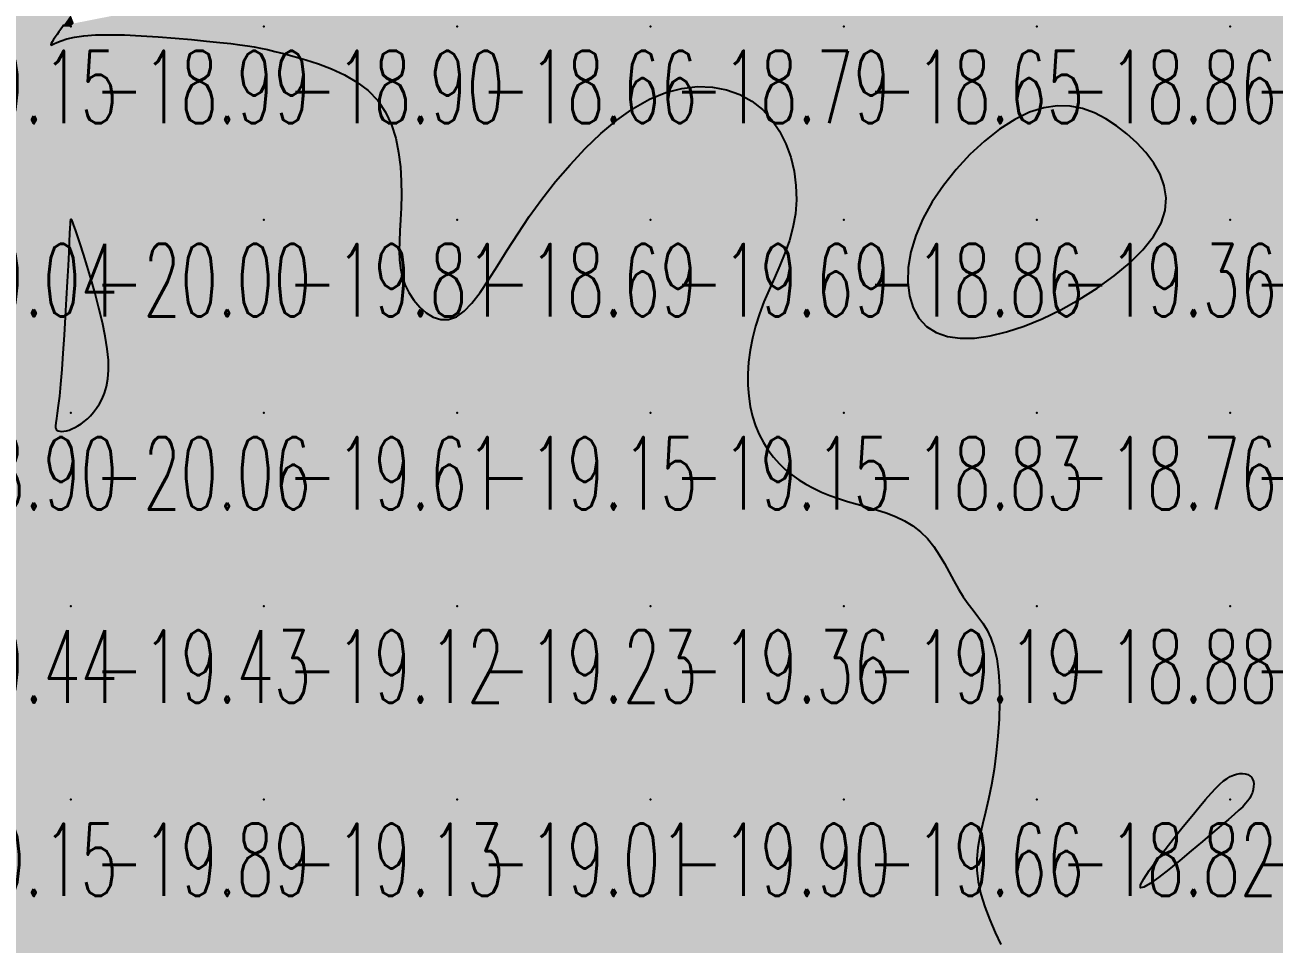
# Model space of a CAD drawing. Header units: millimetres. Extents: x 88261 to 90953, y 390274 to 392322.
# Drawn here: x 89507.9 to 89572.5, y 390549.8 to 390597.3 of the extents above; entities that cross this region are included whole.
import ezdxf
from ezdxf.enums import TextEntityAlignment as Align

# ---------------------------------------------------------------- set-up
doc = ezdxf.new("R2010")
doc.units = ezdxf.units.MM
doc.header["$LTSCALE"] = 25
for name, color, linetype in [('CN_03_00', 7, 'Continuous'), ('CN_04_00', 242, 'Continuous'), ('COTEAlt', 7, 'Continuous'), ('TN_COLORIAGE', 7, 'Continuous')]:
    doc.layers.add(name, color=color, linetype=linetype)
doc.styles.add('Simplex 1.0', font='Simplex.shx', dxfattribs={"width": 0.99, "height": 2.5})
doc.styles.get("Standard").update_dxf_attribs({"font": 'times.ttf'})

# ---------------------------------------------------------------- blocks, each defined once
blk = doc.blocks.new('COTE')
at = {"color": 0}
blk.add_point((0, 0), dxfattribs=at)
at = {"layer": 'COTEAlt'}
blk.add_attdef('ALT', text='', height=3.75, dxfattribs=at).set_placement((1.25, -1.25), align=Align.TOP_LEFT)

msp = doc.modelspace()

# ---------------------------------------------------------------- linework, layer by layer
at = {"layer": 'CN_03_00', "elevation": -19, "flags": 128}
msp.add_lwpolyline([(89509.893, 390597.326), (89509.817, 390597.22), (89509.732, 390597.101), (89509.64, 390596.969), (89509.544, 390596.832), (89509.45, 390596.696), (89509.366, 390596.568), (89509.295, 390596.455), (89509.245, 390596.365), (89509.222, 390596.304), (89509.23, 390596.28), (89509.277, 390596.296), (89509.372, 390596.345), (89509.525, 390596.419), (89509.747, 390596.507), (89510.047, 390596.599), (89510.437, 390596.686), (89510.925, 390596.758), (89511.523, 390596.804), (89512.233, 390596.818), (89513.032, 390596.803), (89513.889, 390596.765), (89514.772, 390596.709), (89515.652, 390596.641), (89516.497, 390596.566), (89517.277, 390596.49), (89517.961, 390596.419), (89518.527, 390596.357), (89518.993, 390596.301), (89519.389, 390596.246), (89519.74, 390596.189), (89520.076, 390596.123), (89520.424, 390596.046), (89520.811, 390595.952), (89521.266, 390595.837), (89521.807, 390595.696), (89522.418, 390595.522), (89523.074, 390595.309), (89523.75, 390595.049), (89524.42, 390594.736), (89525.058, 390594.362), (89525.641, 390593.922), (89526.141, 390593.407), (89526.541, 390592.814), (89526.846, 390592.158), (89527.068, 390591.456), (89527.219, 390590.724), (89527.309, 390589.981), (89527.353, 390589.242), (89527.36, 390588.527), (89527.344, 390587.851), (89527.314, 390587.229), (89527.282, 390586.658), (89527.257, 390586.129), (89527.247, 390585.636), (89527.261, 390585.172), (89527.31, 390584.73), (89527.402, 390584.303), (89527.546, 390583.883), (89527.749, 390583.469), (89528.005, 390583.074), (89528.307, 390582.718), (89528.645, 390582.422), (89529.013, 390582.204), (89529.4, 390582.084), (89529.801, 390582.082), (89530.205, 390582.217), (89530.608, 390582.502), (89531.014, 390582.927), (89531.433, 390583.473), (89531.871, 390584.122), (89532.337, 390584.858), (89532.838, 390585.663), (89533.384, 390586.518), (89533.98, 390587.407), (89534.634, 390588.311), (89535.338, 390589.212), (89536.087, 390590.091), (89536.871, 390590.928), (89537.683, 390591.704), (89538.514, 390592.401), (89539.357, 390592.998), (89540.203, 390593.478), (89541.045, 390593.825), (89541.874, 390594.041), (89542.68, 390594.132), (89543.455, 390594.106), (89544.188, 390593.967), (89544.871, 390593.723), (89545.495, 390593.379), (89546.051, 390592.943), (89546.531, 390592.42), (89546.933, 390591.826), (89547.259, 390591.173), (89547.508, 390590.476), (89547.682, 390589.751), (89547.779, 390589.01), (89547.801, 390588.27), (89547.749, 390587.543), (89547.624, 390586.841), (89547.439, 390586.164), (89547.209, 390585.507), (89546.948, 390584.865), (89546.67, 390584.234), (89546.391, 390583.61), (89546.124, 390582.989), (89545.885, 390582.367), (89545.685, 390581.739), (89545.526, 390581.111), (89545.408, 390580.485), (89545.33, 390579.868), (89545.293, 390579.263), (89545.295, 390578.675), (89545.336, 390578.108), (89545.416, 390577.568), (89545.534, 390577.058), (89545.688, 390576.578), (89545.876, 390576.128), (89546.094, 390575.707), (89546.341, 390575.316), (89546.614, 390574.954), (89546.911, 390574.62), (89547.229, 390574.313), (89547.566, 390574.034), (89547.922, 390573.78), (89548.296, 390573.549), (89548.69, 390573.339), (89549.102, 390573.147), (89549.534, 390572.971), (89549.985, 390572.809), (89550.454, 390572.659), (89550.942, 390572.516), (89551.441, 390572.375), (89551.944, 390572.227), (89552.442, 390572.064), (89552.927, 390571.877), (89553.392, 390571.659), (89553.829, 390571.401), (89554.229, 390571.095), (89554.587, 390570.736), (89554.908, 390570.334), (89555.198, 390569.902), (89555.466, 390569.451), (89555.716, 390568.994), (89555.957, 390568.545), (89556.196, 390568.115), (89556.439, 390567.717), (89556.691, 390567.359), (89556.947, 390567.026), (89557.2, 390566.701), (89557.444, 390566.363), (89557.67, 390565.995), (89557.873, 390565.577), (89558.043, 390565.089), (89558.176, 390564.515), (89558.265, 390563.84), (89558.311, 390563.081), (89558.319, 390562.259), (89558.292, 390561.397), (89558.232, 390560.518), (89558.144, 390559.642), (89558.031, 390558.792), (89557.895, 390557.99), (89557.743, 390557.253), (89557.585, 390556.574), (89557.433, 390555.938), (89557.3, 390555.334), (89557.198, 390554.748), (89557.141, 390554.167), (89557.139, 390553.578), (89557.205, 390552.968), (89557.348, 390552.328), (89557.555, 390551.669), (89557.807, 390551.005), (89558.088, 390550.35), (89558.38, 390549.72)], dxfattribs=at)
for points in [[(89555.027, 390581.4), (89555.614, 390581.199), (89556.282, 390581.106), (89557.023, 390581.118), (89557.826, 390581.229), (89558.683, 390581.436), (89559.584, 390581.733), (89560.521, 390582.116), (89561.479, 390582.579), (89562.437, 390583.111), (89563.367, 390583.699), (89564.243, 390584.331), (89565.038, 390584.995), (89565.726, 390585.678), (89566.281, 390586.369), (89566.675, 390587.055), (89566.89, 390587.726), (89566.939, 390588.376), (89566.843, 390589.002), (89566.622, 390589.603), (89566.298, 390590.174), (89565.89, 390590.713), (89565.419, 390591.216), (89564.907, 390591.682), (89564.37, 390592.104), (89563.81, 390592.472), (89563.226, 390592.772), (89562.615, 390592.991), (89561.976, 390593.117), (89561.306, 390593.136), (89560.605, 390593.035), (89559.87, 390592.801), (89559.104, 390592.425), (89558.321, 390591.923), (89557.54, 390591.312), (89556.782, 390590.612), (89556.064, 390589.841), (89555.407, 390589.019), (89554.829, 390588.164), (89554.349, 390587.295), (89553.983, 390586.431), (89553.732, 390585.586), (89553.595, 390584.774), (89553.569, 390584.01), (89553.651, 390583.309), (89553.841, 390582.683), (89554.135, 390582.147), (89554.531, 390581.716), (89555.027, 390581.4)], [(89568.816, 390555.055), (89568.24, 390554.569), (89567.647, 390554.075), (89567.071, 390553.608), (89566.545, 390553.2), (89566.104, 390552.884), (89565.782, 390552.694), (89565.612, 390552.663), (89565.617, 390552.813), (89565.778, 390553.121), (89566.064, 390553.553), (89566.442, 390554.074), (89566.883, 390554.652), (89567.354, 390555.25), (89567.825, 390555.836), (89568.266, 390556.375), (89568.65, 390556.84), (89568.98, 390557.231), (89569.263, 390557.555), (89569.507, 390557.819), (89569.721, 390558.032), (89569.911, 390558.198), (89570.087, 390558.327), (89570.255, 390558.425), (89570.421, 390558.498), (89570.586, 390558.547), (89570.745, 390558.574), (89570.895, 390558.578), (89571.033, 390558.56), (89571.157, 390558.522), (89571.263, 390558.462), (89571.348, 390558.382), (89571.41, 390558.283), (89571.449, 390558.167), (89571.467, 390558.037), (89571.463, 390557.898), (89571.44, 390557.752), (89571.398, 390557.603), (89571.338, 390557.453), (89571.261, 390557.306), (89571.168, 390557.164), (89571.049, 390557.017), (89570.898, 390556.857), (89570.705, 390556.673), (89570.461, 390556.456), (89570.158, 390556.194), (89569.788, 390555.879), (89569.341, 390555.5), (89568.816, 390555.055)]]:
    msp.add_lwpolyline(points, close=True, dxfattribs=at)
at = {"layer": 'CN_04_00', "elevation": -20, "flags": 128}
msp.add_lwpolyline([(89510.466, 390576.482), (89510.623, 390576.569), (89510.784, 390576.673), (89510.946, 390576.795), (89511.109, 390576.937), (89511.272, 390577.098), (89511.432, 390577.281), (89511.588, 390577.485), (89511.739, 390577.714), (89511.878, 390577.973), (89512.001, 390578.269), (89512.1, 390578.609), (89512.17, 390579), (89512.205, 390579.449), (89512.198, 390579.964), (89512.143, 390580.551), (89512.038, 390581.211), (89511.89, 390581.926), (89511.711, 390582.671), (89511.511, 390583.422), (89511.303, 390584.153), (89511.096, 390584.841), (89510.903, 390585.46), (89510.734, 390585.987), (89510.598, 390586.403), (89510.493, 390586.716), (89510.415, 390586.94), (89510.36, 390587.092), (89510.323, 390587.184), (89510.3, 390587.233), (89510.287, 390587.251), (89510.279, 390587.255), (89510.273, 390587.256), (89510.268, 390587.257), (89510.263, 390587.258), (89510.259, 390587.258), (89510.256, 390587.258), (89510.253, 390587.258), (89510.251, 390587.257), (89510.248, 390587.256), (89510.246, 390587.255), (89510.243, 390587.253), (89510.241, 390587.251), (89510.239, 390587.249), (89510.236, 390587.247), (89510.235, 390587.245), (89510.233, 390587.242), (89510.232, 390587.24), (89510.23, 390587.234), (89510.229, 390587.209), (89510.225, 390587.145), (89510.219, 390587.023), (89510.208, 390586.822), (89510.193, 390586.525), (89510.172, 390586.111), (89510.144, 390585.56), (89510.108, 390584.864), (89510.065, 390584.048), (89510.016, 390583.151), (89509.963, 390582.21), (89509.905, 390581.26), (89509.845, 390580.34), (89509.784, 390579.486), (89509.722, 390578.735), (89509.661, 390578.116), (89509.604, 390577.622), (89509.552, 390577.236), (89509.51, 390576.945), (89509.48, 390576.731), (89509.465, 390576.58), (89509.467, 390576.476), (89509.489, 390576.404), (89509.534, 390576.35), (89509.599, 390576.312), (89509.684, 390576.289), (89509.785, 390576.283), (89509.9, 390576.292), (89510.028, 390576.316), (89510.167, 390576.356), (89510.313, 390576.411), (89510.466, 390576.482)], close=True, dxfattribs=at)
at = {"layer": 'TN_COLORIAGE', "color": 213}
for points in [[(89500.249, 390597.239, -19), (89509.83, 390597.239, -19), (89510.249, 390607.239, -19), (89510.249, 390597.83, -19)], [(89500.249, 390597.239, -19), (89500.249, 390603.219, -19), (89510.249, 390607.239, -19), (89505.16, 390607.239, -19)], [(89500.249, 390597.239, -19), (89509.83, 390597.239, -19), (89500.249, 390587.239, -19), (89508.825, 390595.816, -19)], [(89510.227, 390587.239, -19), (89510.249, 390587.26, -19), (89500.249, 390587.239, -19), (89510.249, 390597.175, -19)], [(89510.249, 390597.175, -19.039), (89508.825, 390595.816, -19.039), (89500.249, 390587.239, -19.039)], [(89510.249, 390587.26, -19), (89510.249, 390597.175, -19), (89510.267, 390587.258, -19), (89519.317, 390596.307, -19)], [(89510.355, 390587.239, -19), (89510.267, 390587.258, -19), (89520.249, 390587.239, -19), (89519.317, 390596.307, -19)], [(89519.317, 390596.307, -19.81), (89520.249, 390596.111, -19.81), (89520.249, 390587.239, -19.81)], [(89527.282, 390594.272, -19.81), (89520.249, 390596.111, -19.81), (89520.249, 390587.239, -19.81)], [(89533.346, 390587.239, -19.693), (89540.249, 390594.94, -19.693), (89540.249, 390587.239, -19.693)], [(89546.878, 390593.869, -19.693), (89540.249, 390594.94, -19.693), (89540.249, 390587.239, -19.693)], [(89527.282, 390594.272, -19.81), (89527.473, 390587.239, -19.81), (89520.249, 390587.239, -19.81)], [(89560.249, 390594.36, -19.358), (89553.096, 390587.239, -19.358), (89560.249, 390587.239, -19.358)], [(89565.132, 390592.122, -19.358), (89560.249, 390594.36, -19.358), (89560.249, 390587.239, -19.358)], [(89546.878, 390593.869, -19.693), (89548.544, 390587.239, -19.693), (89540.249, 390587.239, -19.693)], [(89565.132, 390592.122, -19.358), (89568.667, 390587.239, -19.358), (89560.249, 390587.239, -19.358)], [(89510.227, 390587.239, -19), (89510.23, 390587.221, -19), (89500.249, 390587.239, -19), (89501.192, 390578.182, -19)], [(89510.23, 390587.221, -19), (89509.715, 390577.239, -19), (89501.192, 390578.182, -19), (89501.143, 390577.239, -19)], [(89510.355, 390587.239, -19.81), (89512.715, 390579.706, -19.81), (89520.249, 390587.239, -19.81)], [(89512.715, 390579.706, -19.615), (89511.641, 390577.239, -19.615), (89520.249, 390587.239, -19.615), (89520.249, 390577.239, -19.615)], [(89520.249, 390587.239, -19), (89527.473, 390587.239, -19), (89520.249, 390577.239, -19), (89526.888, 390583.879, -19)], [(89540.249, 390587.239, -19), (89533.346, 390587.239, -19), (89530.249, 390577.239, -19), (89530.249, 390580.546, -19)], [(89530.249, 390577.239, -19.693), (89540.249, 390577.239, -19.693), (89540.249, 390587.239, -19.693)], [(89540.249, 390587.239, -19), (89548.544, 390587.239, -19), (89540.249, 390577.239, -19), (89545.439, 390582.43, -19)], [(89553.461, 390580.451, -19.358), (89553.096, 390587.239, -19.358), (89560.249, 390587.239, -19.358)], [(89560.249, 390581.252, -19.358), (89553.461, 390580.451, -19.358), (89560.249, 390587.239, -19.358)], [(89560.249, 390581.252, -19.358), (89568.667, 390587.239, -19.358), (89560.249, 390587.239, -19.358)], [(89520.249, 390577.239, -19), (89526.888, 390583.879, -19), (89530.249, 390577.239, -19), (89530.249, 390580.546, -19)], [(89545.007, 390577.239, -19.154), (89545.439, 390582.43, -19.154), (89540.249, 390577.239, -19.154)], [(89509.243, 390576.233, -19), (89509.715, 390577.239, -19), (89500.249, 390567.239, -19), (89501.143, 390577.239, -19)], [(89511.641, 390577.239, -19.433), (89510.249, 390576.249, -19.433), (89520.249, 390577.239, -19.433), (89510.249, 390567.239, -19.433)], [(89510.249, 390567.239, -19.615), (89520.249, 390567.239, -19.615), (89520.249, 390577.239, -19.615)], [(89520.249, 390577.239, -19.154), (89520.249, 390567.239, -19.154), (89530.249, 390577.239, -19.154)], [(89520.249, 390567.239, -19.154), (89530.249, 390567.239, -19.154), (89530.249, 390577.239, -19.154)], [(89530.249, 390577.239, -19.154), (89530.249, 390567.239, -19.154), (89540.249, 390577.239, -19.154)], [(89530.249, 390567.239, -19.154), (89540.249, 390567.239, -19.154), (89540.249, 390577.239, -19.154)], [(89540.249, 390567.239, -19), (89547.03, 390574.02, -19), (89540.249, 390577.239, -19), (89545.007, 390577.239, -19)], [(89509.243, 390576.233, -19.433), (89510.249, 390576.249, -19.433), (89500.249, 390567.239, -19.433), (89510.249, 390567.239, -19.433)], [(89540.249, 390567.239, -19), (89547.03, 390574.02, -19), (89550.249, 390567.239, -19), (89550.249, 390572.56, -19)], [(89554.702, 390571.692, -19.193), (89550.249, 390572.56, -19.193), (89550.249, 390567.239, -19.193)], [(89554.702, 390571.692, -19.193), (89556.317, 390567.239, -19.193), (89550.249, 390567.239, -19.193)], [(89500.249, 390559.383, -19.433), (89502.363, 390559.354, -19.433), (89500.249, 390567.239, -19.433), (89510.249, 390567.239, -19.433)], [(89505.984, 390557.239, -19.433), (89502.363, 390559.354, -19.433), (89510.249, 390557.239, -19.433), (89510.249, 390567.239, -19.433)], [(89510.249, 390567.239, -19.122), (89510.249, 390557.239, -19.122), (89520.249, 390567.239, -19.122)], [(89510.249, 390557.239, -19.122), (89520.249, 390557.239, -19.122), (89520.249, 390567.239, -19.122)], [(89520.249, 390567.239, -19.23), (89520.249, 390557.239, -19.23), (89530.249, 390567.239, -19.23)], [(89520.249, 390557.239, -19.23), (89530.249, 390557.239, -19.23), (89530.249, 390567.239, -19.23)], [(89530.249, 390557.239, -19.357), (89540.249, 390557.239, -19.357), (89540.249, 390567.239, -19.357)], [(89530.249, 390567.239, -19.357), (89530.249, 390557.239, -19.357), (89540.249, 390567.239, -19.357)], [(89540.249, 390557.239, -19.193), (89550.249, 390557.239, -19.193), (89550.249, 390567.239, -19.193)], [(89540.249, 390567.239, -19.193), (89540.249, 390557.239, -19.193), (89550.249, 390567.239, -19.193)], [(89550.249, 390557.239, -19), (89558.662, 390565.652, -19), (89550.249, 390567.239, -19), (89556.317, 390567.239, -19)], [(89558.092, 390557.239, -19.662), (89558.662, 390565.652, -19.662), (89550.249, 390557.239, -19.662)], [(89568.93, 390557.239, -19.028), (89570.249, 390558.679, -19.028), (89570.249, 390557.239, -19.028)], [(89571.603, 390558.593, -19.028), (89570.249, 390558.679, -19.028), (89570.249, 390557.239, -19.028)], [(89571.429, 390557.239, -19.028), (89571.603, 390558.593, -19.028), (89570.249, 390557.239, -19.028)], [(89505.984, 390557.239, -19.887), (89506.938, 390553.929, -19.887), (89510.249, 390557.239, -19.887)], [(89506.938, 390553.929, -19.855), (89506.365, 390547.239, -19.855), (89510.249, 390557.239, -19.855), (89510.249, 390547.239, -19.855)], [(89510.249, 390557.239, -19.126), (89510.249, 390547.239, -19.126), (89520.249, 390557.239, -19.126)], [(89510.249, 390547.239, -19.126), (89520.249, 390547.239, -19.126), (89520.249, 390557.239, -19.126)], [(89520.249, 390557.239, -19.009), (89520.249, 390547.239, -19.009), (89530.249, 390557.239, -19.009)], [(89520.249, 390547.239, -19.009), (89530.249, 390547.239, -19.009), (89530.249, 390557.239, -19.009)], [(89530.249, 390557.239, -19.904), (89530.249, 390547.239, -19.904), (89540.249, 390557.239, -19.904)], [(89530.249, 390547.239, -19.904), (89540.249, 390547.239, -19.904), (89540.249, 390557.239, -19.904)], [(89540.249, 390557.239, -19.662), (89540.249, 390547.239, -19.662), (89550.249, 390557.239, -19.662)], [(89540.249, 390547.239, -19.662), (89550.249, 390547.239, -19.662), (89550.249, 390557.239, -19.662)], [(89550.249, 390557.239, -19), (89558.092, 390557.239, -19), (89550.249, 390547.239, -19), (89556.341, 390553.332, -19)], [(89568.93, 390557.239, -19.028), (89563.623, 390550.613, -19.028), (89570.249, 390557.239, -19.028)], [(89570.249, 390556.287, -19.028), (89563.623, 390550.613, -19.028), (89570.249, 390557.239, -19.028)], [(89570.249, 390556.287, -19.028), (89571.429, 390557.239, -19.028), (89570.249, 390557.239, -19.028)], [(89556.341, 390553.332, -19.284), (89559.776, 390547.239, -19.284), (89550.249, 390547.239, -19.284)]]:
    msp.add_solid(points, dxfattribs=at)
at = {"layer": 'TN_COLORIAGE', "color": 203}
for points in [[(89530.249, 390597.239, -18.833), (89540.249, 390597.239, -18.833), (89540.249, 390607.239, -18.833)], [(89534.291, 390607.239, -18.658), (89530.249, 390604.749, -18.658), (89540.249, 390607.239, -18.658), (89530.249, 390597.239, -18.658)], [(89540.249, 390607.239, -18.645), (89540.249, 390597.239, -18.645), (89550.249, 390607.239, -18.645)], [(89540.249, 390597.239, -18.645), (89550.249, 390597.239, -18.645), (89550.249, 390607.239, -18.645)], [(89550.249, 390607.239, -18.406), (89550.249, 390597.239, -18.406), (89560.249, 390607.239, -18.406)], [(89550.249, 390597.239, -18.406), (89560.249, 390597.239, -18.406), (89560.249, 390607.239, -18.406)], [(89560.249, 390607.239, -18.385), (89560.249, 390597.239, -18.385), (89570.249, 390607.239, -18.385)], [(89560.249, 390597.239, -18.385), (89570.249, 390597.239, -18.385), (89570.249, 390607.239, -18.385)], [(89570.249, 390607.239, -18.201), (89570.249, 390597.239, -18.201), (89580.249, 390607.239, -18.201)], [(89570.249, 390597.239, -18.201), (89580.249, 390597.239, -18.201), (89580.249, 390607.239, -18.201)], [(89525.012, 390602.002, -18.658), (89530.249, 390604.749, -18.658), (89520.249, 390597.239, -18.658), (89530.249, 390597.239, -18.658)], [(89525.012, 390602.002, -18.897), (89520.249, 390599.341, -18.897), (89520.249, 390597.239, -18.897)], [(89510.413, 390597.403, -18.897), (89520.249, 390599.341, -18.897), (89510.249, 390597.239, -18.897), (89520.249, 390597.239, -18.897)], [(89510.249, 390597.83, -18.994), (89509.83, 390597.239, -18.994), (89510.249, 390597.239, -18.994)], [(89510.249, 390597.83, -18.994), (89510.413, 390597.403, -18.994), (89510.249, 390597.239, -18.994)], [(89508.825, 390595.816, -18.994), (89510.249, 390597.175, -18.994), (89510.249, 390597.239, -18.994)], [(89508.825, 390595.816, -18.994), (89509.83, 390597.239, -18.994), (89510.249, 390597.239, -18.994)], [(89510.249, 390597.175, -18.897), (89519.317, 390596.307, -18.897), (89510.249, 390597.239, -18.897), (89520.249, 390597.239, -18.897)], [(89520.249, 390596.111, -18.897), (89519.317, 390596.307, -18.897), (89520.249, 390597.239, -18.897)], [(89520.249, 390596.111, -18.658), (89527.282, 390594.272, -18.658), (89520.249, 390597.239, -18.658), (89530.249, 390597.239, -18.658)], [(89527.473, 390587.239, -18.658), (89527.282, 390594.272, -18.658), (89530.249, 390587.239, -18.658), (89530.249, 390597.239, -18.658)], [(89530.249, 390597.239, -18.793), (89530.249, 390587.239, -18.793), (89540.249, 390597.239, -18.793)], [(89540.249, 390594.94, -18.689), (89533.346, 390587.239, -18.689), (89540.249, 390597.239, -18.689), (89530.249, 390587.239, -18.689)], [(89540.249, 390594.94, -18.647), (89546.878, 390593.869, -18.647), (89540.249, 390597.239, -18.647), (89550.249, 390597.239, -18.647)], [(89548.544, 390587.239, -18.647), (89546.878, 390593.869, -18.647), (89550.249, 390587.239, -18.647), (89550.249, 390597.239, -18.647)], [(89553.096, 390587.239, -18.855), (89560.249, 390594.36, -18.855), (89550.249, 390587.239, -18.855), (89560.249, 390597.239, -18.855)], [(89550.249, 390597.239, -18.855), (89550.249, 390587.239, -18.855), (89560.249, 390597.239, -18.855)], [(89560.249, 390594.36, -18.625), (89565.132, 390592.122, -18.625), (89560.249, 390597.239, -18.625), (89570.249, 390597.239, -18.625)], [(89568.667, 390587.239, -18.625), (89565.132, 390592.122, -18.625), (89570.249, 390587.239, -18.625), (89570.249, 390597.239, -18.625)], [(89570.249, 390597.239, -18.52), (89570.249, 390587.239, -18.52), (89580.249, 390597.239, -18.52)], [(89570.249, 390587.239, -18.52), (89580.249, 390587.239, -18.52), (89580.249, 390597.239, -18.52)], [(89526.888, 390583.879, -18.689), (89527.473, 390587.239, -18.689), (89530.249, 390587.239, -18.689)], [(89530.249, 390580.546, -18.689), (89526.888, 390583.879, -18.689), (89530.249, 390587.239, -18.689)], [(89530.249, 390580.546, -18.689), (89533.346, 390587.239, -18.689), (89530.249, 390587.239, -18.689)], [(89545.439, 390582.43, -18.831), (89545.007, 390577.239, -18.831), (89550.249, 390587.239, -18.831), (89550.249, 390577.239, -18.831)], [(89545.439, 390582.43, -18.857), (89548.544, 390587.239, -18.857), (89550.249, 390587.239, -18.857)], [(89553.096, 390587.239, -18.831), (89553.461, 390580.451, -18.831), (89550.249, 390587.239, -18.831), (89550.249, 390577.239, -18.831)], [(89560.249, 390577.239, -18.933), (89570.249, 390577.239, -18.933), (89570.249, 390587.239, -18.933)], [(89568.667, 390587.239, -18.76), (89560.249, 390581.252, -18.76), (89570.249, 390587.239, -18.76), (89560.249, 390577.239, -18.76)], [(89570.249, 390587.239, -18.48), (89570.249, 390577.239, -18.48), (89580.249, 390587.239, -18.48)], [(89570.249, 390577.239, -18.48), (89580.249, 390577.239, -18.48), (89580.249, 390587.239, -18.48)], [(89553.461, 390580.451, -18.76), (89560.249, 390581.252, -18.76), (89550.249, 390577.239, -18.76), (89560.249, 390577.239, -18.76)], [(89545.007, 390577.239, -18.831), (89547.03, 390574.02, -18.831), (89550.249, 390577.239, -18.831)], [(89550.249, 390572.56, -18.831), (89547.03, 390574.02, -18.831), (89550.249, 390577.239, -18.831)], [(89550.249, 390572.56, -18.76), (89554.702, 390571.692, -18.76), (89550.249, 390577.239, -18.76), (89560.249, 390577.239, -18.76)], [(89556.317, 390567.239, -18.76), (89554.702, 390571.692, -18.76), (89560.249, 390567.239, -18.76), (89560.249, 390577.239, -18.76)], [(89560.249, 390577.239, -18.669), (89560.249, 390567.239, -18.669), (89570.249, 390577.239, -18.669)], [(89560.249, 390567.239, -18.669), (89570.249, 390567.239, -18.669), (89570.249, 390577.239, -18.669)], [(89570.249, 390567.239, -18.331), (89580.249, 390567.239, -18.331), (89580.249, 390577.239, -18.331)], [(89570.249, 390577.239, -18.331), (89570.249, 390567.239, -18.331), (89580.249, 390577.239, -18.331)], [(89556.317, 390567.239, -18.875), (89558.662, 390565.652, -18.875), (89560.249, 390567.239, -18.875)], [(89558.662, 390565.652, -18.818), (89558.092, 390557.239, -18.818), (89560.249, 390567.239, -18.818), (89560.249, 390557.239, -18.818)], [(89570.249, 390558.679, -18.818), (89568.93, 390557.239, -18.818), (89570.249, 390567.239, -18.818), (89560.249, 390557.239, -18.818)], [(89560.249, 390567.239, -18.836), (89560.249, 390557.239, -18.836), (89570.249, 390567.239, -18.836)], [(89570.249, 390558.679, -18.824), (89571.603, 390558.593, -18.824), (89570.249, 390567.239, -18.824), (89580.249, 390567.239, -18.824)], [(89571.603, 390558.593, -18.794), (89571.429, 390557.239, -18.794), (89580.249, 390567.239, -18.794), (89580.249, 390557.239, -18.794)], [(89556.341, 390553.332, -18.818), (89558.092, 390557.239, -18.818), (89560.249, 390557.239, -18.818)], [(89559.776, 390547.239, -18.818), (89556.341, 390553.332, -18.818), (89560.249, 390547.239, -18.818), (89560.249, 390557.239, -18.818)], [(89563.623, 390550.613, -18.818), (89568.93, 390557.239, -18.818), (89560.249, 390547.239, -18.818), (89560.249, 390557.239, -18.818)], [(89571.429, 390557.239, -18.738), (89570.249, 390556.287, -18.738), (89580.249, 390557.239, -18.738), (89570.249, 390547.239, -18.738)], [(89570.249, 390547.239, -18.794), (89580.249, 390547.239, -18.794), (89580.249, 390557.239, -18.794)], [(89563.623, 390550.613, -18.738), (89570.249, 390556.287, -18.738), (89560.249, 390547.239, -18.738), (89570.249, 390547.239, -18.738)]]:
    msp.add_solid(points, dxfattribs=at)
at = {"layer": 'TN_COLORIAGE', "color": 223}
for points in [[(89510.249, 390577.239, -20), (89509.715, 390577.239, -20), (89510.249, 390587.239, -20), (89510.23, 390587.221, -20)], [(89510.249, 390587.26, -20.002), (89510.227, 390587.239, -20.002), (89510.249, 390587.239, -20.002)], [(89510.23, 390587.221, -20.002), (89510.227, 390587.239, -20.002), (89510.249, 390587.239, -20.002)], [(89510.267, 390587.258, -20.002), (89510.249, 390587.26, -20.002), (89510.249, 390587.239, -20.002)], [(89510.267, 390587.258, -20.002), (89510.355, 390587.239, -20.002), (89510.249, 390587.239, -20.002)], [(89510.249, 390577.239, -20), (89512.715, 390579.706, -20), (89510.249, 390587.239, -20), (89510.355, 390587.239, -20)], [(89511.641, 390577.239, -20.062), (89512.715, 390579.706, -20.062), (89510.249, 390577.239, -20.062)], [(89509.715, 390577.239, -20.062), (89509.243, 390576.233, -20.062), (89510.249, 390577.239, -20.062)], [(89510.249, 390576.249, -20.062), (89509.243, 390576.233, -20.062), (89510.249, 390577.239, -20.062)], [(89510.249, 390576.249, -20.062), (89511.641, 390577.239, -20.062), (89510.249, 390577.239, -20.062)]]:
    msp.add_solid(points, dxfattribs=at)

# ---------------------------------------------------------------- block references
at = {"layer": 'COTEAlt'}
ref = msp.add_blockref('COTE', (89500.249, 390597.239), dxfattribs=at)
ref.add_attrib('ALT', '-19.15', dxfattribs={"height": 3.75, "style": 'Simplex 1.0', "width": 0.6}).set_placement((89501.499, 390595.989), align=Align.TOP_LEFT)
ref = msp.add_blockref('COTE', (89510.249, 390597.239), dxfattribs=at)
ref.add_attrib('ALT', '-18.99', dxfattribs={"height": 3.75, "style": 'Simplex 1.0', "width": 0.6}).set_placement((89511.499, 390595.989), align=Align.TOP_LEFT)
ref = msp.add_blockref('COTE', (89520.249, 390597.239), dxfattribs=at)
ref.add_attrib('ALT', '-18.90', dxfattribs={"height": 3.75, "style": 'Simplex 1.0', "width": 0.6}).set_placement((89521.499, 390595.989), align=Align.TOP_LEFT)
ref = msp.add_blockref('COTE', (89530.249, 390597.239), dxfattribs=at)
ref.add_attrib('ALT', '-18.66', dxfattribs={"height": 3.75, "style": 'Simplex 1.0', "width": 0.6}).set_placement((89531.499, 390595.989), align=Align.TOP_LEFT)
ref = msp.add_blockref('COTE', (89540.249, 390597.239), dxfattribs=at)
ref.add_attrib('ALT', '-18.79', dxfattribs={"height": 3.75, "style": 'Simplex 1.0', "width": 0.6}).set_placement((89541.499, 390595.989), align=Align.TOP_LEFT)
ref = msp.add_blockref('COTE', (89550.249, 390597.239), dxfattribs=at)
ref.add_attrib('ALT', '-18.65', dxfattribs={"height": 3.75, "style": 'Simplex 1.0', "width": 0.6}).set_placement((89551.499, 390595.989), align=Align.TOP_LEFT)
ref = msp.add_blockref('COTE', (89560.249, 390597.239), dxfattribs=at)
ref.add_attrib('ALT', '-18.86', dxfattribs={"height": 3.75, "style": 'Simplex 1.0', "width": 0.6}).set_placement((89561.499, 390595.989), align=Align.TOP_LEFT)
ref = msp.add_blockref('COTE', (89570.249, 390597.239), dxfattribs=at)
ref.add_attrib('ALT', '-18.62', dxfattribs={"height": 3.75, "style": 'Simplex 1.0', "width": 0.6}).set_placement((89571.499, 390595.989), align=Align.TOP_LEFT)
ref = msp.add_blockref('COTE', (89500.249, 390587.239), dxfattribs=at)
ref.add_attrib('ALT', '-19.04', dxfattribs={"height": 3.75, "style": 'Simplex 1.0', "width": 0.6}).set_placement((89501.499, 390585.989), align=Align.TOP_LEFT)
ref = msp.add_blockref('COTE', (89510.249, 390587.239), dxfattribs=at)
ref.add_attrib('ALT', '-20.00', dxfattribs={"height": 3.75, "style": 'Simplex 1.0', "width": 0.6}).set_placement((89511.499, 390585.989), align=Align.TOP_LEFT)
ref = msp.add_blockref('COTE', (89520.249, 390587.239), dxfattribs=at)
ref.add_attrib('ALT', '-19.81', dxfattribs={"height": 3.75, "style": 'Simplex 1.0', "width": 0.6}).set_placement((89521.499, 390585.989), align=Align.TOP_LEFT)
ref = msp.add_blockref('COTE', (89530.249, 390587.239), dxfattribs=at)
ref.add_attrib('ALT', '-18.69', dxfattribs={"height": 3.75, "style": 'Simplex 1.0', "width": 0.6}).set_placement((89531.499, 390585.989), align=Align.TOP_LEFT)
ref = msp.add_blockref('COTE', (89540.249, 390587.239), dxfattribs=at)
ref.add_attrib('ALT', '-19.69', dxfattribs={"height": 3.75, "style": 'Simplex 1.0', "width": 0.6}).set_placement((89541.499, 390585.989), align=Align.TOP_LEFT)
ref = msp.add_blockref('COTE', (89550.249, 390587.239), dxfattribs=at)
ref.add_attrib('ALT', '-18.86', dxfattribs={"height": 3.75, "style": 'Simplex 1.0', "width": 0.6}).set_placement((89551.499, 390585.989), align=Align.TOP_LEFT)
ref = msp.add_blockref('COTE', (89560.249, 390587.239), dxfattribs=at)
ref.add_attrib('ALT', '-19.36', dxfattribs={"height": 3.75, "style": 'Simplex 1.0', "width": 0.6}).set_placement((89561.499, 390585.989), align=Align.TOP_LEFT)
ref = msp.add_blockref('COTE', (89570.249, 390587.239), dxfattribs=at)
ref.add_attrib('ALT', '-18.93', dxfattribs={"height": 3.75, "style": 'Simplex 1.0', "width": 0.6}).set_placement((89571.499, 390585.989), align=Align.TOP_LEFT)
ref = msp.add_blockref('COTE', (89500.249, 390577.239), dxfattribs=at)
ref.add_attrib('ALT', '-18.90', dxfattribs={"height": 3.75, "style": 'Simplex 1.0', "width": 0.6}).set_placement((89501.499, 390575.989), align=Align.TOP_LEFT)
ref = msp.add_blockref('COTE', (89510.249, 390577.239), dxfattribs=at)
ref.add_attrib('ALT', '-20.06', dxfattribs={"height": 3.75, "style": 'Simplex 1.0', "width": 0.6}).set_placement((89511.499, 390575.989), align=Align.TOP_LEFT)
ref = msp.add_blockref('COTE', (89520.249, 390577.239), dxfattribs=at)
ref.add_attrib('ALT', '-19.61', dxfattribs={"height": 3.75, "style": 'Simplex 1.0', "width": 0.6}).set_placement((89521.499, 390575.989), align=Align.TOP_LEFT)
ref = msp.add_blockref('COTE', (89530.249, 390577.239), dxfattribs=at)
ref.add_attrib('ALT', '-19.15', dxfattribs={"height": 3.75, "style": 'Simplex 1.0', "width": 0.6}).set_placement((89531.499, 390575.989), align=Align.TOP_LEFT)
ref = msp.add_blockref('COTE', (89540.249, 390577.239), dxfattribs=at)
ref.add_attrib('ALT', '-19.15', dxfattribs={"height": 3.75, "style": 'Simplex 1.0', "width": 0.6}).set_placement((89541.499, 390575.989), align=Align.TOP_LEFT)
ref = msp.add_blockref('COTE', (89550.249, 390577.239), dxfattribs=at)
ref.add_attrib('ALT', '-18.83', dxfattribs={"height": 3.75, "style": 'Simplex 1.0', "width": 0.6}).set_placement((89551.499, 390575.989), align=Align.TOP_LEFT)
ref = msp.add_blockref('COTE', (89560.249, 390577.239), dxfattribs=at)
ref.add_attrib('ALT', '-18.76', dxfattribs={"height": 3.75, "style": 'Simplex 1.0', "width": 0.6}).set_placement((89561.499, 390575.989), align=Align.TOP_LEFT)
ref = msp.add_blockref('COTE', (89570.249, 390577.239), dxfattribs=at)
ref.add_attrib('ALT', '-18.67', dxfattribs={"height": 3.75, "style": 'Simplex 1.0', "width": 0.6}).set_placement((89571.499, 390575.989), align=Align.TOP_LEFT)
ref = msp.add_blockref('COTE', (89500.249, 390567.239), dxfattribs=at)
ref.add_attrib('ALT', '-19.44', dxfattribs={"height": 3.75, "style": 'Simplex 1.0', "width": 0.6}).set_placement((89501.499, 390565.989), align=Align.TOP_LEFT)
ref = msp.add_blockref('COTE', (89510.249, 390567.239), dxfattribs=at)
ref.add_attrib('ALT', '-19.43', dxfattribs={"height": 3.75, "style": 'Simplex 1.0', "width": 0.6}).set_placement((89511.499, 390565.989), align=Align.TOP_LEFT)
ref = msp.add_blockref('COTE', (89520.249, 390567.239), dxfattribs=at)
ref.add_attrib('ALT', '-19.12', dxfattribs={"height": 3.75, "style": 'Simplex 1.0', "width": 0.6}).set_placement((89521.499, 390565.989), align=Align.TOP_LEFT)
ref = msp.add_blockref('COTE', (89530.249, 390567.239), dxfattribs=at)
ref.add_attrib('ALT', '-19.23', dxfattribs={"height": 3.75, "style": 'Simplex 1.0', "width": 0.6}).set_placement((89531.499, 390565.989), align=Align.TOP_LEFT)
ref = msp.add_blockref('COTE', (89540.249, 390567.239), dxfattribs=at)
ref.add_attrib('ALT', '-19.36', dxfattribs={"height": 3.75, "style": 'Simplex 1.0', "width": 0.6}).set_placement((89541.499, 390565.989), align=Align.TOP_LEFT)
ref = msp.add_blockref('COTE', (89550.249, 390567.239), dxfattribs=at)
ref.add_attrib('ALT', '-19.19', dxfattribs={"height": 3.75, "style": 'Simplex 1.0', "width": 0.6}).set_placement((89551.499, 390565.989), align=Align.TOP_LEFT)
ref = msp.add_blockref('COTE', (89560.249, 390567.239), dxfattribs=at)
ref.add_attrib('ALT', '-18.88', dxfattribs={"height": 3.75, "style": 'Simplex 1.0', "width": 0.6}).set_placement((89561.499, 390565.989), align=Align.TOP_LEFT)
ref = msp.add_blockref('COTE', (89570.249, 390567.239), dxfattribs=at)
ref.add_attrib('ALT', '-18.84', dxfattribs={"height": 3.75, "style": 'Simplex 1.0', "width": 0.6}).set_placement((89571.499, 390565.989), align=Align.TOP_LEFT)
ref = msp.add_blockref('COTE', (89500.249, 390557.239), dxfattribs=at)
ref.add_attrib('ALT', '-20.15', dxfattribs={"height": 3.75, "style": 'Simplex 1.0', "width": 0.6}).set_placement((89501.499, 390555.989), align=Align.TOP_LEFT)
ref = msp.add_blockref('COTE', (89510.249, 390557.239), dxfattribs=at)
ref.add_attrib('ALT', '-19.89', dxfattribs={"height": 3.75, "style": 'Simplex 1.0', "width": 0.6}).set_placement((89511.499, 390555.989), align=Align.TOP_LEFT)
ref = msp.add_blockref('COTE', (89520.249, 390557.239), dxfattribs=at)
ref.add_attrib('ALT', '-19.13', dxfattribs={"height": 3.75, "style": 'Simplex 1.0', "width": 0.6}).set_placement((89521.499, 390555.989), align=Align.TOP_LEFT)
ref = msp.add_blockref('COTE', (89530.249, 390557.239), dxfattribs=at)
ref.add_attrib('ALT', '-19.01', dxfattribs={"height": 3.75, "style": 'Simplex 1.0', "width": 0.6}).set_placement((89531.499, 390555.989), align=Align.TOP_LEFT)
ref = msp.add_blockref('COTE', (89540.249, 390557.239), dxfattribs=at)
ref.add_attrib('ALT', '-19.90', dxfattribs={"height": 3.75, "style": 'Simplex 1.0', "width": 0.6}).set_placement((89541.499, 390555.989), align=Align.TOP_LEFT)
ref = msp.add_blockref('COTE', (89550.249, 390557.239), dxfattribs=at)
ref.add_attrib('ALT', '-19.66', dxfattribs={"height": 3.75, "style": 'Simplex 1.0', "width": 0.6}).set_placement((89551.499, 390555.989), align=Align.TOP_LEFT)
ref = msp.add_blockref('COTE', (89560.249, 390557.239), dxfattribs=at)
ref.add_attrib('ALT', '-18.82', dxfattribs={"height": 3.75, "style": 'Simplex 1.0', "width": 0.6}).set_placement((89561.499, 390555.989), align=Align.TOP_LEFT)
ref = msp.add_blockref('COTE', (89570.249, 390557.239), dxfattribs=at)
ref.add_attrib('ALT', '-19.03', dxfattribs={"height": 3.75, "style": 'Simplex 1.0', "width": 0.6}).set_placement((89571.499, 390555.989), align=Align.TOP_LEFT)

doc.saveas('drawing.dxf')
